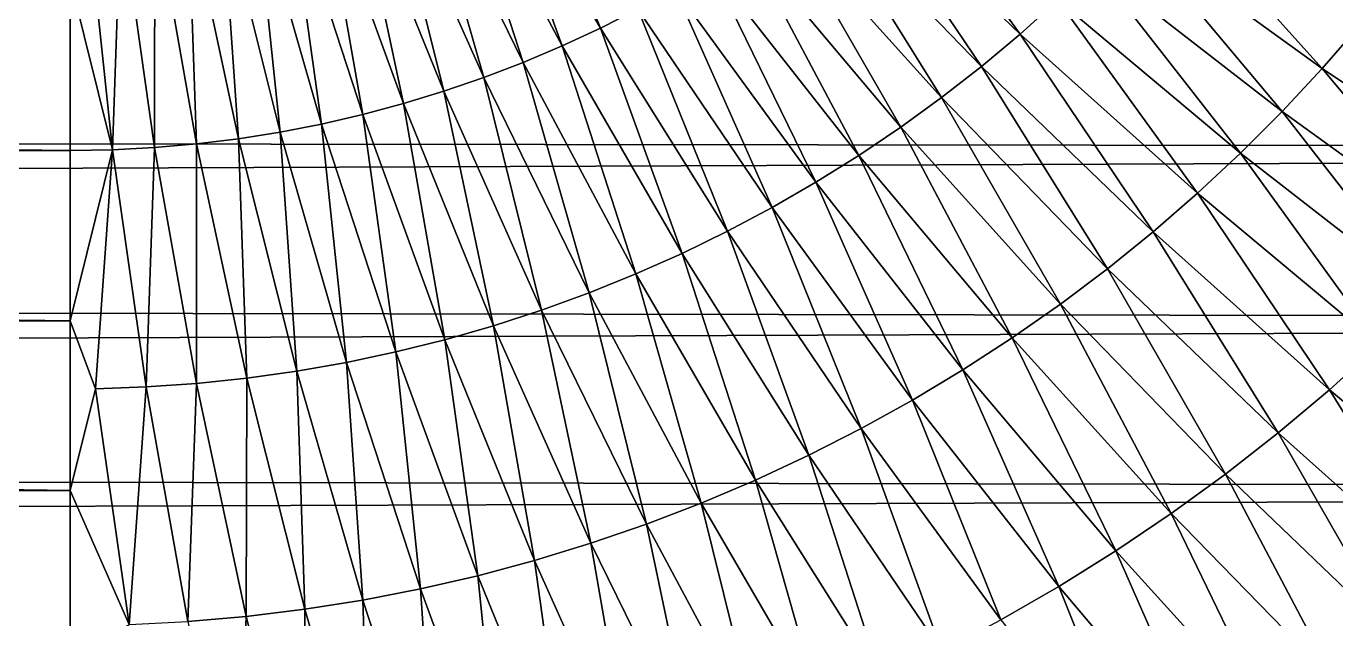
# Model space of a CAD drawing. Header units: millimetres. Extents: x -260 to 430, y -260 to 260.
# Drawn here: x 359.56 to 372.72, y -16.87 to -10.91 of the extents above; entities that cross this region are included whole.
import ezdxf

# ---------------------------------------------------------------- set-up
doc = ezdxf.new("R2010")
doc.units = ezdxf.units.MM
doc.header["$MEASUREMENT"] = 0
doc.layers.add('MESH_3D', color=2, linetype='CONTINUOUS')

msp = doc.modelspace()

# ---------------------------------------------------------------- linework, layer by layer
at = {"layer": 'MESH_3D'}
for points in [[(364.423, -8.68, 2519.319), (364.117, -8.829, 2519.319), (365.329, -10.925, 2518.937)], [(364.423, -8.68, 2519.319), (365.329, -10.925, 2518.937), (365.707, -10.733, 2518.937)], [(364.117, -8.829, 2519.319), (363.807, -8.968, 2519.319), (364.944, -11.104, 2518.937)], [(364.117, -8.829, 2519.319), (364.944, -11.104, 2518.937), (365.329, -10.925, 2518.937)], [(363.807, -8.968, 2519.319), (363.491, -9.095, 2519.319), (364.553, -11.27, 2518.937)], [(363.807, -8.968, 2519.319), (364.553, -11.27, 2518.937), (364.944, -11.104, 2518.937)], [(368.134, -9.033, 2518.937), (367.813, -9.312, 2518.937), (369.548, -10.984, 2518.47)], [(368.134, -9.033, 2518.937), (369.548, -10.984, 2518.47), (369.926, -10.644, 2518.47)], [(363.172, -9.211, 2519.319), (362.848, -9.316, 2519.319), (363.756, -11.56, 2518.937)], [(363.491, -9.095, 2519.319), (363.172, -9.211, 2519.319), (364.157, -11.422, 2518.937)], [(363.172, -9.211, 2519.319), (363.756, -11.56, 2518.937), (364.157, -11.422, 2518.937)], [(363.491, -9.095, 2519.319), (364.157, -11.422, 2518.937), (364.553, -11.27, 2518.937)], [(362.848, -9.316, 2519.319), (362.521, -9.41, 2519.319), (363.35, -11.684, 2518.937)], [(362.848, -9.316, 2519.319), (363.35, -11.684, 2518.937), (363.756, -11.56, 2518.937)], [(367.813, -9.312, 2518.937), (367.484, -9.579, 2518.937), (369.159, -11.31, 2518.47)], [(367.813, -9.312, 2518.937), (369.159, -11.31, 2518.47), (369.548, -10.984, 2518.47)], [(259.831, -9.385, 2519.368), (259.768, -10.97, 2519.135), (360, -10.433, 2519.218)], [(362.521, -9.41, 2519.319), (362.191, -9.492, 2519.319), (362.941, -11.794, 2518.937)], [(362.521, -9.41, 2519.319), (362.941, -11.794, 2518.937), (363.35, -11.684, 2518.937)], [(361.859, -9.563, 2519.319), (361.524, -9.622, 2519.319), (362.111, -11.971, 2518.937)], [(362.191, -9.492, 2519.319), (361.859, -9.563, 2519.319), (362.527, -11.89, 2518.937)], [(361.859, -9.563, 2519.319), (362.111, -11.971, 2518.937), (362.527, -11.89, 2518.937)], [(362.191, -9.492, 2519.319), (362.527, -11.89, 2518.937), (362.941, -11.794, 2518.937)], [(367.484, -9.579, 2518.937), (367.145, -9.834, 2518.937), (368.759, -11.623, 2518.47)], [(367.484, -9.579, 2518.937), (368.759, -11.623, 2518.47), (369.159, -11.31, 2518.47)], [(370.984, -9.548, 2518.47), (370.644, -9.926, 2518.47), (372.585, -11.331, 2517.921)], [(370.984, -9.548, 2518.47), (372.585, -11.331, 2517.921), (372.973, -10.885, 2517.921)], [(360.17, -9.741, 2519.319), (360, -10.433, 2519.218), (360.424, -12.148, 2518.937)], [(360.51, -9.729, 2519.319), (360.17, -9.741, 2519.319), (360.424, -12.148, 2518.937)], [(360.51, -9.729, 2519.319), (360.424, -12.148, 2518.937), (360.848, -12.126, 2518.937)], [(360.849, -9.705, 2519.319), (360.51, -9.729, 2519.319), (360.848, -12.126, 2518.937)], [(360.849, -9.705, 2519.319), (360.848, -12.126, 2518.937), (361.271, -12.089, 2518.937)], [(361.187, -9.67, 2519.319), (360.849, -9.705, 2519.319), (361.271, -12.089, 2518.937)], [(361.524, -9.622, 2519.319), (361.187, -9.67, 2519.319), (361.692, -12.037, 2518.937)], [(361.187, -9.67, 2519.319), (361.271, -12.089, 2518.937), (361.692, -12.037, 2518.937)], [(361.524, -9.622, 2519.319), (361.692, -12.037, 2518.937), (362.111, -11.971, 2518.937)], [(367.145, -9.834, 2518.937), (366.797, -10.077, 2518.937), (368.348, -11.922, 2518.47)], [(367.145, -9.834, 2518.937), (368.348, -11.922, 2518.47), (368.759, -11.623, 2518.47)], [(370.644, -9.926, 2518.47), (370.291, -10.291, 2518.47), (372.182, -11.764, 2517.921)], [(370.644, -9.926, 2518.47), (372.182, -11.764, 2517.921), (372.585, -11.331, 2517.921)], [(94.276, -11.707, 112.797), (94.467, -10.049, 112.619), (406.772, -10.433, 398.976)], [(366.797, -10.077, 2518.937), (366.441, -10.308, 2518.937), (367.927, -12.206, 2518.47)], [(366.797, -10.077, 2518.937), (367.927, -12.206, 2518.47), (368.348, -11.922, 2518.47)], [(366.441, -10.308, 2518.937), (366.078, -10.527, 2518.937), (367.496, -12.475, 2518.47)], [(366.441, -10.308, 2518.937), (367.496, -12.475, 2518.47), (367.927, -12.206, 2518.47)], [(370.291, -10.291, 2518.47), (369.926, -10.644, 2518.47), (371.764, -12.182, 2517.921)], [(370.291, -10.291, 2518.47), (371.764, -12.182, 2517.921), (372.182, -11.764, 2517.921)], [(94.276, -11.707, 112.797), (406.772, -10.433, 398.976), (406.582, -12.155, 399.183)], [(259.768, -10.97, 2519.135), (360, -12.155, 2518.937), (360, -10.433, 2519.218)], [(360.424, -12.148, 2518.937), (360, -10.433, 2519.218), (360, -12.155, 2518.937)], [(366.078, -10.527, 2518.937), (365.707, -10.733, 2518.937), (367.056, -12.729, 2518.47)], [(366.078, -10.527, 2518.937), (367.056, -12.729, 2518.47), (367.496, -12.475, 2518.47)], [(369.926, -10.644, 2518.47), (369.548, -10.984, 2518.47), (371.331, -12.585, 2517.921)], [(369.926, -10.644, 2518.47), (371.331, -12.585, 2517.921), (371.764, -12.182, 2517.921)], [(365.707, -10.733, 2518.937), (365.329, -10.925, 2518.937), (366.607, -12.968, 2518.47)], [(365.707, -10.733, 2518.937), (366.607, -12.968, 2518.47), (367.056, -12.729, 2518.47)], [(365.329, -10.925, 2518.937), (364.944, -11.104, 2518.937), (366.151, -13.19, 2518.47)], [(365.329, -10.925, 2518.937), (366.151, -13.19, 2518.47), (366.607, -12.968, 2518.47)], [(372.973, -10.885, 2517.921), (372.585, -11.331, 2517.921), (374.562, -12.658, 2517.288)], [(259.768, -10.97, 2519.135), (259.697, -12.551, 2518.866), (360, -12.155, 2518.937)], [(369.548, -10.984, 2518.47), (369.159, -11.31, 2518.47), (370.885, -12.973, 2517.921)], [(369.548, -10.984, 2518.47), (370.885, -12.973, 2517.921), (371.331, -12.585, 2517.921)], [(364.944, -11.104, 2518.937), (364.553, -11.27, 2518.937), (365.687, -13.397, 2518.47)], [(364.944, -11.104, 2518.937), (365.687, -13.397, 2518.47), (366.151, -13.19, 2518.47)], [(364.553, -11.27, 2518.937), (364.157, -11.422, 2518.937), (365.216, -13.587, 2518.47)], [(364.553, -11.27, 2518.937), (365.216, -13.587, 2518.47), (365.687, -13.397, 2518.47)], [(369.159, -11.31, 2518.47), (368.759, -11.623, 2518.47), (370.426, -13.345, 2517.921)], [(369.159, -11.31, 2518.47), (370.426, -13.345, 2517.921), (370.885, -12.973, 2517.921)], [(364.157, -11.422, 2518.937), (363.756, -11.56, 2518.937), (364.738, -13.761, 2518.47)], [(364.157, -11.422, 2518.937), (364.738, -13.761, 2518.47), (365.216, -13.587, 2518.47)], [(372.585, -11.331, 2517.921), (372.182, -11.764, 2517.921), (374.111, -13.159, 2517.288)], [(372.585, -11.331, 2517.921), (374.111, -13.159, 2517.288), (374.562, -12.658, 2517.288)], [(363.756, -11.56, 2518.937), (363.35, -11.684, 2518.937), (364.255, -13.918, 2518.47)], [(363.756, -11.56, 2518.937), (364.255, -13.918, 2518.47), (364.738, -13.761, 2518.47)], [(94.056, -13.36, 113.004), (94.276, -11.707, 112.797), (406.582, -12.155, 399.183)], [(363.35, -11.684, 2518.937), (362.941, -11.794, 2518.937), (363.767, -14.058, 2518.47)], [(363.35, -11.684, 2518.937), (363.767, -14.058, 2518.47), (364.255, -13.918, 2518.47)], [(368.759, -11.623, 2518.47), (368.348, -11.922, 2518.47), (369.954, -13.7, 2517.921)], [(368.759, -11.623, 2518.47), (369.954, -13.7, 2517.921), (370.426, -13.345, 2517.921)], [(362.941, -11.794, 2518.937), (362.527, -11.89, 2518.937), (363.274, -14.181, 2518.47)], [(362.941, -11.794, 2518.937), (363.274, -14.181, 2518.47), (363.767, -14.058, 2518.47)], [(372.182, -11.764, 2517.921), (371.764, -12.182, 2517.921), (373.643, -13.643, 2517.288)], [(372.182, -11.764, 2517.921), (373.643, -13.643, 2517.288), (374.111, -13.159, 2517.288)], [(362.111, -11.971, 2518.937), (361.692, -12.037, 2518.937), (362.277, -14.375, 2518.47)], [(362.527, -11.89, 2518.937), (362.111, -11.971, 2518.937), (362.777, -14.286, 2518.47)], [(362.111, -11.971, 2518.937), (362.277, -14.375, 2518.47), (362.777, -14.286, 2518.47)], [(362.527, -11.89, 2518.937), (362.777, -14.286, 2518.47), (363.274, -14.181, 2518.47)], [(368.348, -11.922, 2518.47), (367.927, -12.206, 2518.47), (369.47, -14.039, 2517.921)], [(368.348, -11.922, 2518.47), (369.47, -14.039, 2517.921), (369.954, -13.7, 2517.921)], [(361.271, -12.089, 2518.937), (360.848, -12.126, 2518.937), (361.268, -14.498, 2518.47)], [(361.271, -12.089, 2518.937), (361.268, -14.498, 2518.47), (361.774, -14.445, 2518.47)], [(361.692, -12.037, 2518.937), (361.271, -12.089, 2518.937), (361.774, -14.445, 2518.47)], [(361.692, -12.037, 2518.937), (361.774, -14.445, 2518.47), (362.277, -14.375, 2518.47)], [(94.056, -13.36, 113.004), (406.582, -12.155, 399.183), (406.363, -13.87, 399.422)], [(259.697, -12.551, 2518.866), (360, -13.87, 2518.612), (360, -12.155, 2518.937)], [(360.424, -12.148, 2518.937), (360, -12.155, 2518.937), (360, -13.87, 2518.612)], [(360.424, -12.148, 2518.937), (360, -13.87, 2518.612), (360.254, -14.552, 2518.47)], [(360.424, -12.148, 2518.937), (360.254, -14.552, 2518.47), (360.762, -14.534, 2518.47)], [(360.848, -12.126, 2518.937), (360.424, -12.148, 2518.937), (360.762, -14.534, 2518.47)], [(360.848, -12.126, 2518.937), (360.762, -14.534, 2518.47), (361.268, -14.498, 2518.47)], [(367.927, -12.206, 2518.47), (367.496, -12.475, 2518.47), (368.974, -14.361, 2517.921)], [(367.927, -12.206, 2518.47), (368.974, -14.361, 2517.921), (369.47, -14.039, 2517.921)], [(371.764, -12.182, 2517.921), (371.331, -12.585, 2517.921), (373.159, -14.111, 2517.288)], [(371.764, -12.182, 2517.921), (373.159, -14.111, 2517.288), (373.643, -13.643, 2517.288)], [(367.496, -12.475, 2518.47), (367.056, -12.729, 2518.47), (368.467, -14.666, 2517.921)], [(367.496, -12.475, 2518.47), (368.467, -14.666, 2517.921), (368.974, -14.361, 2517.921)], [(259.697, -12.551, 2518.866), (259.616, -14.128, 2518.559), (360, -13.87, 2518.612)], [(371.331, -12.585, 2517.921), (370.885, -12.973, 2517.921), (372.658, -14.562, 2517.288)], [(371.331, -12.585, 2517.921), (372.658, -14.562, 2517.288), (373.159, -14.111, 2517.288)], [(367.056, -12.729, 2518.47), (366.607, -12.968, 2518.47), (367.95, -14.952, 2517.921)], [(367.056, -12.729, 2518.47), (367.95, -14.952, 2517.921), (368.467, -14.666, 2517.921)], [(366.607, -12.968, 2518.47), (366.151, -13.19, 2518.47), (367.424, -15.221, 2517.921)], [(366.607, -12.968, 2518.47), (367.424, -15.221, 2517.921), (367.95, -14.952, 2517.921)], [(370.885, -12.973, 2517.921), (370.426, -13.345, 2517.921), (372.142, -14.995, 2517.288)], [(370.885, -12.973, 2517.921), (372.142, -14.995, 2517.288), (372.658, -14.562, 2517.288)], [(366.151, -13.19, 2518.47), (365.687, -13.397, 2518.47), (366.888, -15.47, 2517.921)], [(366.151, -13.19, 2518.47), (366.888, -15.47, 2517.921), (367.424, -15.221, 2517.921)], [(93.807, -15.007, 113.238), (94.056, -13.36, 113.004), (406.363, -13.87, 399.422)], [(365.687, -13.397, 2518.47), (365.216, -13.587, 2518.47), (366.344, -15.701, 2517.921)], [(365.687, -13.397, 2518.47), (366.344, -15.701, 2517.921), (366.888, -15.47, 2517.921)], [(370.426, -13.345, 2517.921), (369.954, -13.7, 2517.921), (371.612, -15.409, 2517.288)], [(370.426, -13.345, 2517.921), (371.612, -15.409, 2517.288), (372.142, -14.995, 2517.288)], [(365.216, -13.587, 2518.47), (364.738, -13.761, 2518.47), (365.792, -15.913, 2517.921)], [(365.216, -13.587, 2518.47), (365.792, -15.913, 2517.921), (366.344, -15.701, 2517.921)], [(364.738, -13.761, 2518.47), (364.255, -13.918, 2518.47), (365.233, -16.106, 2517.921)], [(364.738, -13.761, 2518.47), (365.233, -16.106, 2517.921), (365.792, -15.913, 2517.921)], [(369.954, -13.7, 2517.921), (369.47, -14.039, 2517.921), (371.067, -15.805, 2517.288)], [(369.954, -13.7, 2517.921), (371.067, -15.805, 2517.288), (371.612, -15.409, 2517.288)], [(93.807, -15.007, 113.238), (406.363, -13.87, 399.422), (406.115, -15.576, 399.693)], [(259.616, -14.128, 2518.559), (360, -15.576, 2518.245), (360, -13.87, 2518.612)], [(360.254, -14.552, 2518.47), (360, -13.87, 2518.612), (360, -15.576, 2518.245)], [(364.255, -13.918, 2518.47), (363.767, -14.058, 2518.47), (364.668, -16.279, 2517.921)], [(364.255, -13.918, 2518.47), (364.668, -16.279, 2517.921), (365.233, -16.106, 2517.921)], [(363.767, -14.058, 2518.47), (363.274, -14.181, 2518.47), (364.097, -16.432, 2517.921)], [(363.767, -14.058, 2518.47), (364.097, -16.432, 2517.921), (364.668, -16.279, 2517.921)], [(369.47, -14.039, 2517.921), (368.974, -14.361, 2517.921), (370.509, -16.182, 2517.288)], [(369.47, -14.039, 2517.921), (370.509, -16.182, 2517.288), (371.067, -15.805, 2517.288)], [(259.616, -14.128, 2518.559), (259.526, -15.7, 2518.217), (360, -15.576, 2518.245)], [(363.274, -14.181, 2518.47), (362.777, -14.286, 2518.47), (363.521, -16.564, 2517.921)], [(363.274, -14.181, 2518.47), (363.521, -16.564, 2517.921), (364.097, -16.432, 2517.921)], [(373.159, -14.111, 2517.288), (372.658, -14.562, 2517.288), (374.474, -16.075, 2516.574)], [(362.777, -14.286, 2518.47), (362.277, -14.375, 2518.47), (362.941, -16.677, 2517.921)], [(362.777, -14.286, 2518.47), (362.941, -16.677, 2517.921), (363.521, -16.564, 2517.921)], [(361.774, -14.445, 2518.47), (361.268, -14.498, 2518.47), (361.77, -16.842, 2517.921)], [(361.774, -14.445, 2518.47), (361.77, -16.842, 2517.921), (362.357, -16.77, 2517.921)], [(362.277, -14.375, 2518.47), (361.774, -14.445, 2518.47), (362.357, -16.77, 2517.921)], [(362.277, -14.375, 2518.47), (362.357, -16.77, 2517.921), (362.941, -16.677, 2517.921)], [(368.974, -14.361, 2517.921), (368.467, -14.666, 2517.921), (369.937, -16.539, 2517.288)], [(368.974, -14.361, 2517.921), (369.937, -16.539, 2517.288), (370.509, -16.182, 2517.288)], [(360.254, -14.552, 2518.47), (360, -15.576, 2518.245), (360.591, -16.924, 2517.921)], [(360.762, -14.534, 2518.47), (360.254, -14.552, 2518.47), (360.591, -16.924, 2517.921)], [(360.762, -14.534, 2518.47), (360.591, -16.924, 2517.921), (361.181, -16.893, 2517.921)], [(361.268, -14.498, 2518.47), (360.762, -14.534, 2518.47), (361.181, -16.893, 2517.921)], [(361.268, -14.498, 2518.47), (361.181, -16.893, 2517.921), (361.77, -16.842, 2517.921)], [(372.658, -14.562, 2517.288), (372.142, -14.995, 2517.288), (373.904, -16.57, 2516.574)], [(372.658, -14.562, 2517.288), (373.904, -16.57, 2516.574), (374.474, -16.075, 2516.574)], [(368.467, -14.666, 2517.921), (367.95, -14.952, 2517.921), (369.354, -16.875, 2517.288)], [(368.467, -14.666, 2517.921), (369.354, -16.875, 2517.288), (369.937, -16.539, 2517.288)], [(93.53, -16.647, 113.5), (93.807, -15.007, 113.238), (406.115, -15.576, 399.693)], [(367.95, -14.952, 2517.921), (367.424, -15.221, 2517.921), (368.76, -17.192, 2517.288)], [(367.95, -14.952, 2517.921), (368.76, -17.192, 2517.288), (369.354, -16.875, 2517.288)], [(372.142, -14.995, 2517.288), (371.612, -15.409, 2517.288), (373.317, -17.046, 2516.574)], [(372.142, -14.995, 2517.288), (373.317, -17.046, 2516.574), (373.904, -16.57, 2516.574)], [(367.424, -15.221, 2517.921), (366.888, -15.47, 2517.921), (368.154, -17.487, 2517.288)], [(367.424, -15.221, 2517.921), (368.154, -17.487, 2517.288), (368.76, -17.192, 2517.288)], [(366.888, -15.47, 2517.921), (366.344, -15.701, 2517.921), (367.539, -17.761, 2517.288)], [(366.888, -15.47, 2517.921), (367.539, -17.761, 2517.288), (368.154, -17.487, 2517.288)], [(371.612, -15.409, 2517.288), (371.067, -15.805, 2517.288), (372.714, -17.5, 2516.574)], [(371.612, -15.409, 2517.288), (372.714, -17.5, 2516.574), (373.317, -17.046, 2516.574)], [(93.53, -16.647, 113.5), (406.115, -15.576, 399.693), (405.838, -17.273, 399.995)], [(259.526, -15.7, 2518.217), (360, -17.273, 2517.835), (360, -15.576, 2518.245)], [(360.591, -16.924, 2517.921), (360, -15.576, 2518.245), (360, -17.273, 2517.835)], [(259.526, -15.7, 2518.217), (259.426, -17.265, 2517.837), (360, -17.273, 2517.835)], [(366.344, -15.701, 2517.921), (365.792, -15.913, 2517.921), (366.915, -18.013, 2517.288)], [(366.344, -15.701, 2517.921), (366.915, -18.013, 2517.288), (367.539, -17.761, 2517.288)], [(365.792, -15.913, 2517.921), (365.233, -16.106, 2517.921), (366.282, -18.243, 2517.288)], [(365.792, -15.913, 2517.921), (366.282, -18.243, 2517.288), (366.915, -18.013, 2517.288)], [(371.067, -15.805, 2517.288), (370.509, -16.182, 2517.288), (372.096, -17.933, 2516.574)], [(371.067, -15.805, 2517.288), (372.096, -17.933, 2516.574), (372.714, -17.5, 2516.574)], [(365.233, -16.106, 2517.921), (364.668, -16.279, 2517.921), (365.641, -18.452, 2517.288)], [(365.233, -16.106, 2517.921), (365.641, -18.452, 2517.288), (366.282, -18.243, 2517.288)], [(370.509, -16.182, 2517.288), (369.937, -16.539, 2517.288), (371.463, -18.344, 2516.574)], [(370.509, -16.182, 2517.288), (371.463, -18.344, 2516.574), (372.096, -17.933, 2516.574)], [(364.668, -16.279, 2517.921), (364.097, -16.432, 2517.921), (364.994, -18.637, 2517.288)], [(364.668, -16.279, 2517.921), (364.994, -18.637, 2517.288), (365.641, -18.452, 2517.288)], [(364.097, -16.432, 2517.921), (363.521, -16.564, 2517.921), (364.34, -18.8, 2517.288)], [(364.097, -16.432, 2517.921), (364.34, -18.8, 2517.288), (364.994, -18.637, 2517.288)], [(363.521, -16.564, 2517.921), (362.941, -16.677, 2517.921), (363.682, -18.94, 2517.288)], [(363.521, -16.564, 2517.921), (363.682, -18.94, 2517.288), (364.34, -18.8, 2517.288)], [(369.937, -16.539, 2517.288), (369.354, -16.875, 2517.288), (370.816, -18.733, 2516.574)], [(369.937, -16.539, 2517.288), (370.816, -18.733, 2516.574), (371.463, -18.344, 2516.574)], [(93.225, -18.28, 113.791), (93.53, -16.647, 113.5), (405.838, -17.273, 399.995)], [(362.941, -16.677, 2517.921), (362.357, -16.77, 2517.921), (363.018, -19.057, 2517.288)], [(362.941, -16.677, 2517.921), (363.018, -19.057, 2517.288), (363.682, -18.94, 2517.288)], [(361.77, -16.842, 2517.921), (361.181, -16.893, 2517.921), (361.682, -19.221, 2517.288)], [(361.77, -16.842, 2517.921), (361.682, -19.221, 2517.288), (362.351, -19.151, 2517.288)], [(362.357, -16.77, 2517.921), (361.77, -16.842, 2517.921), (362.351, -19.151, 2517.288)], [(362.357, -16.77, 2517.921), (362.351, -19.151, 2517.288), (363.018, -19.057, 2517.288)]]:
    msp.add_3dface(points, dxfattribs=at)

doc.saveas('drawing.dxf')
